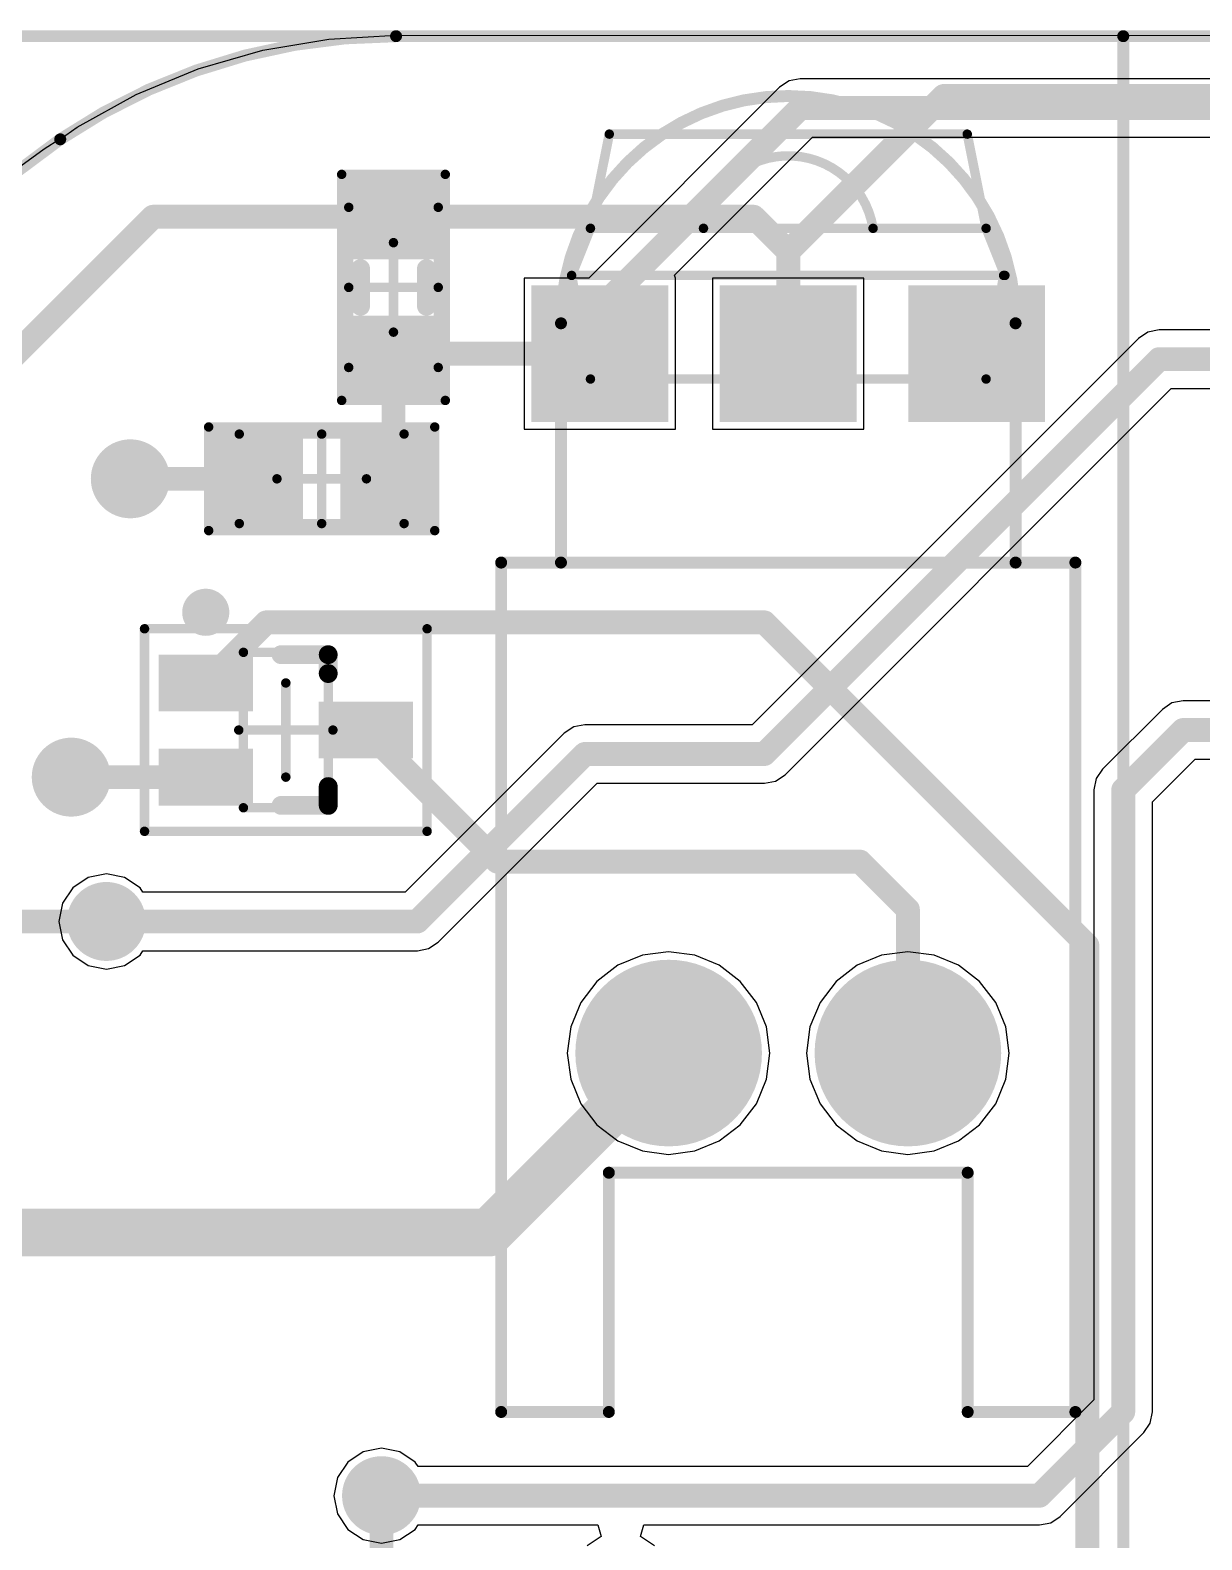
# Model space of a CAD drawing. Extents: x 6.31 to 9.67, y 3.49 to 7.65.
# Drawn here: x 7.023 to 7.513, y 7.019 to 7.65 of the extents above; entities that cross this region are included whole.
import ezdxf

# ---------------------------------------------------------------- set-up
doc = ezdxf.new("R2010")
doc.units = 0
for name, color, linetype in [('BOTTOMLAYER', 5, 'CONTINUOUS'), ('BOTTOMSOLDER', 6, 'CONTINUOUS'), ('MECHANICAL10', 56, 'CONTINUOUS'), ('MECHANICAL13', 56, 'CONTINUOUS'), ('MECHANICAL15', 56, 'CONTINUOUS'), ('MECHANICAL2', 216, 'CONTINUOUS'), ('MULTILAYER', 9, 'CONTINUOUS'), ('TOPLAYER', 1, 'CONTINUOUS'), ('TOPOVERLAY', 2, 'CONTINUOUS'), ('TOPPASTE', 8, 'CONTINUOUS'), ('TOPSOLDER', 216, 'CONTINUOUS')]:
    doc.layers.add(name, color=color, linetype=linetype)

msp = doc.modelspace()

# ---------------------------------------------------------------- linework, layer by layer
at = {"layer": 'BOTTOMLAYER'}
for p, q in [((7.14775, 7.6459), (7.17579, 7.64748)), ((7.17579, 7.64748), (8.80367, 7.64708)), ((7.09309, 7.63343), (7.12007, 7.6412)), ((7.12007, 7.6412), (7.14775, 7.6459)), ((7.06715, 7.62268), (7.09309, 7.63343)), ((7.34005, 7.62839), (7.33608, 7.62573)), ((7.34473, 7.62932), (7.34005, 7.62839)), ((8.12473, 7.62932), (7.34473, 7.62932)), ((7.04257, 7.6091), (7.06715, 7.62268)), ((7.33608, 7.62573), (7.25636, 7.54601)), ((7.03542, 7.60403), (7.04257, 7.6091)), ((7.02874, 7.59995), (7.03529, 7.60422)), ((7.03529, 7.60422), (7.03542, 7.60403)), ((7.29212, 7.54717), (7.3498, 7.60485)), ((7.3498, 7.60485), (8.11966, 7.60485)), ((6.96498, 7.55407), (7.02874, 7.59995)), ((7.25636, 7.54601), (7.22938, 7.54601)), ((7.22938, 7.54601), (7.22938, 7.4828)), ((7.2926, 7.54601), (7.29212, 7.54717)), ((7.2926, 7.4828), (7.2926, 7.54601)), ((7.2926, 7.54601), (7.2926, 7.54601)), ((7.2926, 7.54601), (7.2926, 7.54601)), ((7.37134, 7.54601), (7.30812, 7.54601)), ((7.30812, 7.54601), (7.30812, 7.4828)), ((7.37134, 7.4828), (7.37134, 7.54601)), ((7.49005, 7.52339), (7.48608, 7.52073)), ((7.49473, 7.52432), (7.49005, 7.52339)), ((7.73973, 7.52432), (7.49473, 7.52432)), ((7.48608, 7.52073), (7.32466, 7.35932)), ((7.33838, 7.33843), (7.4998, 7.49985)), ((7.4998, 7.49985), (7.56264, 7.49985)), ((7.22938, 7.4828), (7.2926, 7.4828)), ((7.30812, 7.4828), (7.37134, 7.4828)), ((7.50473, 7.36932), (7.50005, 7.36839)), ((7.85466, 7.36932), (7.50473, 7.36932)), ((7.49608, 7.36573), (7.47108, 7.34073)), ((7.50005, 7.36839), (7.49608, 7.36573)), ((7.25005, 7.35839), (7.24608, 7.35573)), ((7.25473, 7.35932), (7.25005, 7.35839)), ((7.32466, 7.35932), (7.25473, 7.35932)), ((7.24608, 7.35573), (7.17966, 7.28932)), ((7.49196, 7.32702), (7.5098, 7.34485)), ((7.5098, 7.34485), (7.85973, 7.34485)), ((7.33441, 7.33578), (7.33838, 7.33843)), ((7.33838, 7.33843), (7.33838, 7.33843)), ((7.33838, 7.33843), (7.33838, 7.33843)), ((7.47108, 7.34073), (7.46843, 7.33677)), ((7.19338, 7.26843), (7.2598, 7.33485)), ((7.2598, 7.33485), (7.32973, 7.33485)), ((7.32973, 7.33485), (7.33441, 7.33578)), ((7.46843, 7.33677), (7.46749, 7.33208)), ((7.46749, 7.33208), (7.46749, 7.07715)), ((7.49196, 7.07208), (7.49196, 7.32702)), ((7.04712, 7.29545), (7.04067, 7.29114)), ((7.05473, 7.29697), (7.04712, 7.29545)), ((7.06234, 7.29545), (7.05473, 7.29697)), ((7.06879, 7.29114), (7.06234, 7.29545)), ((7.04067, 7.29114), (7.03636, 7.28469)), ((7.07001, 7.28932), (7.06879, 7.29114)), ((7.17966, 7.28932), (7.07001, 7.28932)), ((7.03636, 7.28469), (7.03485, 7.27708)), ((7.03485, 7.27708), (7.03636, 7.26947)), ((7.03636, 7.26947), (7.04067, 7.26302)), ((7.18941, 7.26578), (7.19338, 7.26843)), ((7.19338, 7.26843), (7.19338, 7.26843)), ((7.19338, 7.26843), (7.19338, 7.26843)), ((7.04067, 7.26302), (7.04712, 7.25871)), ((7.06234, 7.25871), (7.06879, 7.26302)), ((7.06879, 7.26302), (7.07001, 7.26485)), ((7.07001, 7.26485), (7.18473, 7.26485)), ((7.18473, 7.26485), (7.18941, 7.26578)), ((7.27876, 7.263), (7.26855, 7.25877)), ((7.28973, 7.26445), (7.27876, 7.263)), ((7.30069, 7.263), (7.28973, 7.26445)), ((7.31091, 7.25877), (7.30069, 7.263)), ((7.37876, 7.263), (7.36855, 7.25877)), ((7.38973, 7.26445), (7.37876, 7.263)), ((7.40069, 7.263), (7.38973, 7.26445)), ((7.41091, 7.25877), (7.40069, 7.263)), ((7.04712, 7.25871), (7.05473, 7.2572)), ((7.05473, 7.2572), (7.06234, 7.25871)), ((7.26855, 7.25877), (7.25977, 7.25204)), ((7.31968, 7.25204), (7.31091, 7.25877)), ((7.36855, 7.25877), (7.35977, 7.25204)), ((7.41968, 7.25204), (7.41091, 7.25877)), ((7.25977, 7.25204), (7.25304, 7.24326)), ((7.32642, 7.24326), (7.31968, 7.25204)), ((7.35977, 7.25204), (7.35304, 7.24326)), ((7.42642, 7.24326), (7.41968, 7.25204)), ((7.25304, 7.24326), (7.24881, 7.23305)), ((7.33065, 7.23305), (7.32642, 7.24326)), ((7.35304, 7.24326), (7.34881, 7.23305)), ((7.43065, 7.23305), (7.42642, 7.24326)), ((7.24881, 7.23305), (7.24737, 7.22208)), ((7.33209, 7.22208), (7.33065, 7.23305)), ((7.34881, 7.23305), (7.34737, 7.22208)), ((7.43209, 7.22208), (7.43065, 7.23305)), ((7.24737, 7.22208), (7.24881, 7.21112)), ((7.33065, 7.21112), (7.33209, 7.22208)), ((7.34737, 7.22208), (7.34881, 7.21112)), ((7.43065, 7.21112), (7.43209, 7.22208)), ((7.24881, 7.21112), (7.25304, 7.2009)), ((7.32642, 7.2009), (7.33065, 7.21112)), ((7.34881, 7.21112), (7.35304, 7.2009)), ((7.42642, 7.2009), (7.43065, 7.21112)), ((7.25304, 7.2009), (7.25977, 7.19213)), ((7.31968, 7.19213), (7.32642, 7.2009)), ((7.35304, 7.2009), (7.35977, 7.19213)), ((7.41968, 7.19213), (7.42642, 7.2009)), ((7.25977, 7.19213), (7.26855, 7.1854)), ((7.31091, 7.1854), (7.31968, 7.19213)), ((7.35977, 7.19213), (7.36855, 7.1854)), ((7.41091, 7.1854), (7.41968, 7.19213)), ((7.26855, 7.1854), (7.27876, 7.18116)), ((7.27876, 7.18116), (7.28973, 7.17972)), ((7.28973, 7.17972), (7.30069, 7.18116)), ((7.30069, 7.18116), (7.31091, 7.1854)), ((7.36855, 7.1854), (7.37876, 7.18116)), ((7.37876, 7.18116), (7.38973, 7.17972)), ((7.38973, 7.17972), (7.40069, 7.18116)), ((7.40069, 7.18116), (7.41091, 7.1854)), ((7.46749, 7.07715), (7.43966, 7.04932)), ((7.48838, 7.06343), (7.49103, 7.0674)), ((7.49103, 7.0674), (7.49196, 7.07208)), ((7.49196, 7.07208), (7.49196, 7.07208)), ((7.49196, 7.07208), (7.49196, 7.07208)), ((7.49196, 7.07208), (7.49196, 7.07208)), ((7.45338, 7.02843), (7.48838, 7.06343)), ((7.16212, 7.05545), (7.15567, 7.05114)), ((7.16973, 7.05696), (7.16212, 7.05545)), ((7.17734, 7.05545), (7.16973, 7.05696)), ((7.18379, 7.05114), (7.17734, 7.05545)), ((7.15567, 7.05114), (7.15136, 7.04469)), ((7.18501, 7.04932), (7.18379, 7.05114)), ((7.43966, 7.04932), (7.18501, 7.04932)), ((7.15136, 7.04469), (7.14985, 7.03708)), ((7.14985, 7.03708), (7.15136, 7.02947)), ((7.15136, 7.02947), (7.15567, 7.02302)), ((7.15567, 7.02302), (7.16212, 7.01871)), ((7.17734, 7.01871), (7.18379, 7.02302)), ((7.18379, 7.02302), (7.18501, 7.02485)), ((7.18501, 7.02485), (7.26009, 7.02485)), ((7.26009, 7.02485), (7.26154, 7.02006)), ((7.27792, 7.02006), (7.27937, 7.02485)), ((7.27937, 7.02485), (7.44473, 7.02485)), ((7.44473, 7.02485), (7.44941, 7.02578)), ((7.44941, 7.02578), (7.45338, 7.02843)), ((7.45338, 7.02843), (7.45338, 7.02843)), ((7.45338, 7.02843), (7.45338, 7.02843)), ((7.16212, 7.01871), (7.16973, 7.0172)), ((7.16973, 7.0172), (7.17734, 7.01871)), ((7.26154, 7.02006), (7.25567, 7.01614)), ((7.28379, 7.01614), (7.27792, 7.02006))]:
    msp.add_line(p, q, dxfattribs=at)
at = {"layer": 'BOTTOMLAYER', "const_width": 0.01}
for points in [[(7.26099, 7.53334), (7.34473, 7.61708)], [(7.34473, 7.61708), (8.12473, 7.61708)], [(7.26099, 7.51441), (7.26099, 7.53334)], [(7.32973, 7.34708), (7.49473, 7.51208)], [(7.49473, 7.51208), (7.73973, 7.51208)], [(7.47973, 7.33208), (7.50473, 7.35708)], [(7.50473, 7.35708), (7.85973, 7.35708)], [(7.18473, 7.27708), (7.25473, 7.34708)], [(7.25473, 7.34708), (7.32973, 7.34708)], [(7.47973, 7.07208), (7.47973, 7.33208)], [(7.05473, 7.27708), (7.18473, 7.27708)], [(7.44473, 7.03708), (7.47973, 7.07208)], [(7.16973, 7.03708), (7.44473, 7.03708)]]:
    msp.add_lwpolyline(points, dxfattribs=at)
at = {"layer": 'BOTTOMLAYER'}
for points, const_width in [([(7.34223, 7.61708, 1), (7.34723, 7.61708, 1)], 0.005), ([(7.34223, 7.61708, 1), (7.34723, 7.61708, 1)], 0.005), ([(7.25849, 7.53334, 1), (7.26349, 7.53334, 1)], 0.005), ([(7.25849, 7.53334, 1), (7.26349, 7.53334, 1)], 0.005), ([(7.25849, 7.51441, 1), (7.26349, 7.51441, 1)], 0.005), ([(7.49223, 7.51208, 1), (7.49723, 7.51208, 1)], 0.005), ([(7.49223, 7.51208, 1), (7.49723, 7.51208, 1)], 0.005), ([(7.05848, 7.46208, 1), (7.07098, 7.46208, 1)], 0.0125), ([(7.50223, 7.35708, 1), (7.50723, 7.35708, 1)], 0.005), ([(7.50223, 7.35708, 1), (7.50723, 7.35708, 1)], 0.005), ([(7.25223, 7.34708, 1), (7.25723, 7.34708, 1)], 0.005), ([(7.25223, 7.34708, 1), (7.25723, 7.34708, 1)], 0.005), ([(7.32723, 7.34708, 1), (7.33223, 7.34708, 1)], 0.005), ([(7.32723, 7.34708, 1), (7.33223, 7.34708, 1)], 0.005), ([(7.03379, 7.3374, 1), (7.04629, 7.3374, 1)], 0.0125), ([(7.47723, 7.33208, 1), (7.48223, 7.33208, 1)], 0.005), ([(7.47723, 7.33208, 1), (7.48223, 7.33208, 1)], 0.005), ([(7.04848, 7.27708, 1), (7.06098, 7.27708, 1)], 0.0125), ([(7.05223, 7.27708, 1), (7.05723, 7.27708, 1)], 0.005), ([(7.18223, 7.27708, 1), (7.18723, 7.27708, 1)], 0.005), ([(7.18223, 7.27708, 1), (7.18723, 7.27708, 1)], 0.005), ([(7.27223, 7.22208, 1), (7.30723, 7.22208, 1)], 0.035), ([(7.37223, 7.22208, 1), (7.40723, 7.22208, 1)], 0.035), ([(7.47723, 7.07208, 1), (7.48223, 7.07208, 1)], 0.005), ([(7.47723, 7.07208, 1), (7.48223, 7.07208, 1)], 0.005), ([(7.16348, 7.03708, 1), (7.17598, 7.03708, 1)], 0.0125), ([(7.16723, 7.03708, 1), (7.17223, 7.03708, 1)], 0.005), ([(7.44223, 7.03708, 1), (7.44723, 7.03708, 1)], 0.005), ([(7.44223, 7.03708, 1), (7.44723, 7.03708, 1)], 0.005)]:
    msp.add_lwpolyline(points, format="xyb", close=True, dxfattribs=dict(at, const_width=const_width))
for points in [[(7.2856, 7.53901), (7.23638, 7.53901), (7.2856, 7.4898), (7.23638, 7.4898)], [(7.36434, 7.53901), (7.31512, 7.53901), (7.36434, 7.4898), (7.31512, 7.4898)], [(7.44308, 7.53901), (7.39386, 7.53901), (7.44308, 7.4898), (7.39386, 7.4898)]]:
    msp.add_solid(points, dxfattribs=at)
at = {"layer": 'BOTTOMSOLDER'}
for points, const_width in [([(7.05648, 7.46208, 1), (7.07298, 7.46208, 1)], 0.0165), ([(7.03179, 7.3374, 1), (7.04829, 7.3374, 1)], 0.0165), ([(7.04648, 7.27708, 1), (7.06298, 7.27708, 1)], 0.0165), ([(7.27023, 7.22208, 1), (7.30923, 7.22208, 1)], 0.039), ([(7.37023, 7.22208, 1), (7.40923, 7.22208, 1)], 0.039), ([(7.16148, 7.03708, 1), (7.17798, 7.03708, 1)], 0.0165)]:
    msp.add_lwpolyline(points, format="xyb", close=True, dxfattribs=dict(at, const_width=const_width))
for points in [[(7.2896, 7.54301), (7.23238, 7.54301), (7.2896, 7.4858), (7.23238, 7.4858)], [(7.36834, 7.54301), (7.31112, 7.54301), (7.36834, 7.4858), (7.31112, 7.4858)], [(7.44708, 7.54301), (7.38986, 7.54301), (7.44708, 7.4858), (7.38986, 7.4858)]]:
    msp.add_solid(points, dxfattribs=at)
at = {"layer": 'MECHANICAL10', "const_width": 0.005}
for points in [[(6.31144, 7.64708), (9.66801, 7.64708)], [(7.47973, 3.49708), (7.47973, 7.64708)]]:
    msp.add_lwpolyline(points, dxfattribs=at)
at = {"layer": 'MECHANICAL10', "const_width": 0.0025}
msp.add_lwpolyline([(7.47848, 7.64708, 1), (7.48098, 7.64708, 1)], format="xyb", close=True, dxfattribs=at)
at = {"layer": 'MECHANICAL13', "const_width": 0.00394}
for points in [[(7.15603, 7.57555), (7.19343, 7.57555)], [(7.15603, 7.50862), (7.15603, 7.57555)], [(7.19343, 7.50862), (7.19343, 7.57555)], [(7.15603, 7.50862), (7.19343, 7.50862)], [(7.11028, 7.44338), (7.11028, 7.48078)], [(7.11028, 7.48078), (7.17918, 7.48078)], [(7.17918, 7.44338), (7.17918, 7.48078)], [(7.11028, 7.44338), (7.17918, 7.44338)], [(7.11201, 7.3246), (7.11201, 7.38956)], [(7.11201, 7.38956), (7.14745, 7.38956)], [(7.14745, 7.3246), (7.14745, 7.38956)], [(7.11201, 7.3246), (7.14745, 7.3246)]]:
    msp.add_lwpolyline(points, dxfattribs=at)
at = {"layer": 'MECHANICAL13', "const_width": 0.00197}
for points in [[(7.15504, 7.57555, 1), (7.15701, 7.57555, 1)], [(7.15504, 7.57555, 1), (7.15701, 7.57555, 1)], [(7.19245, 7.57555, 1), (7.19441, 7.57555, 1)], [(7.19245, 7.57555, 1), (7.19441, 7.57555, 1)], [(7.15504, 7.50862, 1), (7.15701, 7.50862, 1)], [(7.15504, 7.50862, 1), (7.15701, 7.50862, 1)], [(7.19245, 7.50862, 1), (7.19441, 7.50862, 1)], [(7.19245, 7.50862, 1), (7.19441, 7.50862, 1)], [(7.1093, 7.48078, 1), (7.11126, 7.48078, 1)], [(7.1093, 7.48078, 1), (7.11126, 7.48078, 1)], [(7.17819, 7.48078, 1), (7.18016, 7.48078, 1)], [(7.17819, 7.48078, 1), (7.18016, 7.48078, 1)], [(7.1093, 7.44338, 1), (7.11126, 7.44338, 1)], [(7.1093, 7.44338, 1), (7.11126, 7.44338, 1)], [(7.17819, 7.44338, 1), (7.18016, 7.44338, 1)], [(7.17819, 7.44338, 1), (7.18016, 7.44338, 1)], [(7.11103, 7.38956, 1), (7.113, 7.38956, 1)], [(7.11103, 7.38956, 1), (7.113, 7.38956, 1)], [(7.14646, 7.38956, 1), (7.14843, 7.38956, 1)], [(7.14646, 7.38956, 1), (7.14843, 7.38956, 1)], [(7.11103, 7.3246, 1), (7.113, 7.3246, 1)], [(7.11103, 7.3246, 1), (7.113, 7.3246, 1)], [(7.14646, 7.3246, 1), (7.14843, 7.3246, 1)], [(7.14646, 7.3246, 1), (7.14843, 7.3246, 1)]]:
    msp.add_lwpolyline(points, format="xyb", close=True, dxfattribs=at)
at = {"layer": 'MECHANICAL15', "const_width": 0.00394}
for points in [[(7.15308, 7.58933), (7.19638, 7.58933)], [(7.15308, 7.49484), (7.15308, 7.58933)], [(7.19638, 7.49484), (7.19638, 7.58933)], [(7.17473, 7.52338), (7.17473, 7.56078)], [(7.15603, 7.54208), (7.19343, 7.54208)], [(7.15308, 7.49484), (7.19638, 7.49484)], [(7.09748, 7.44043), (7.09748, 7.48374)], [(7.09748, 7.48374), (7.19197, 7.48374)], [(7.19197, 7.44043), (7.19197, 7.48374)], [(7.14473, 7.44338), (7.14473, 7.48078)], [(7.12603, 7.46208), (7.16343, 7.46208)], [(7.09748, 7.44043), (7.19197, 7.44043)], [(7.07067, 7.31476), (7.07067, 7.39941)], [(7.07067, 7.39941), (7.18878, 7.39941)], [(7.18878, 7.31476), (7.18878, 7.39941)], [(7.12973, 7.3374), (7.12973, 7.37677)], [(7.11004, 7.35708), (7.14941, 7.35708)], [(7.07067, 7.31476), (7.18878, 7.31476)]]:
    msp.add_lwpolyline(points, dxfattribs=at)
at = {"layer": 'MECHANICAL15', "const_width": 0.00197}
for points in [[(7.15209, 7.58933, 1), (7.15406, 7.58933, 1)], [(7.15209, 7.58933, 1), (7.15406, 7.58933, 1)], [(7.1954, 7.58933, 1), (7.19737, 7.58933, 1)], [(7.1954, 7.58933, 1), (7.19737, 7.58933, 1)], [(7.17374, 7.56078, 1), (7.17571, 7.56078, 1)], [(7.15504, 7.54208, 1), (7.15701, 7.54208, 1)], [(7.19245, 7.54208, 1), (7.19441, 7.54208, 1)], [(7.17374, 7.52338, 1), (7.17571, 7.52338, 1)], [(7.15209, 7.49484, 1), (7.15406, 7.49484, 1)], [(7.15209, 7.49484, 1), (7.15406, 7.49484, 1)], [(7.1954, 7.49484, 1), (7.19737, 7.49484, 1)], [(7.1954, 7.49484, 1), (7.19737, 7.49484, 1)], [(7.0965, 7.48374, 1), (7.09847, 7.48374, 1)], [(7.0965, 7.48374, 1), (7.09847, 7.48374, 1)], [(7.19099, 7.48374, 1), (7.19296, 7.48374, 1)], [(7.19099, 7.48374, 1), (7.19296, 7.48374, 1)], [(7.14374, 7.48078, 1), (7.14571, 7.48078, 1)], [(7.12504, 7.46208, 1), (7.12701, 7.46208, 1)], [(7.16245, 7.46208, 1), (7.16441, 7.46208, 1)], [(7.14374, 7.44338, 1), (7.14571, 7.44338, 1)], [(7.0965, 7.44043, 1), (7.09847, 7.44043, 1)], [(7.0965, 7.44043, 1), (7.09847, 7.44043, 1)], [(7.19099, 7.44043, 1), (7.19296, 7.44043, 1)], [(7.19099, 7.44043, 1), (7.19296, 7.44043, 1)], [(7.06969, 7.39941, 1), (7.07166, 7.39941, 1)], [(7.06969, 7.39941, 1), (7.07166, 7.39941, 1)], [(7.1878, 7.39941, 1), (7.18977, 7.39941, 1)], [(7.1878, 7.39941, 1), (7.18977, 7.39941, 1)], [(7.12874, 7.37677, 1), (7.13071, 7.37677, 1)], [(7.10906, 7.35708, 1), (7.11103, 7.35708, 1)], [(7.14843, 7.35708, 1), (7.1504, 7.35708, 1)], [(7.12874, 7.3374, 1), (7.13071, 7.3374, 1)], [(7.06969, 7.31476, 1), (7.07166, 7.31476, 1)], [(7.06969, 7.31476, 1), (7.07166, 7.31476, 1)], [(7.1878, 7.31476, 1), (7.18977, 7.31476, 1)], [(7.1878, 7.31476, 1), (7.18977, 7.31476, 1)]]:
    msp.add_lwpolyline(points, format="xyb", close=True, dxfattribs=at)
at = {"layer": 'MECHANICAL2', "const_width": 0.005}
for points in [[(7.03545, 7.60398, -0.150113), (7.17579, 7.64708)], [(6.31519, 6.49019, -0.203104), (7.03545, 7.60398)]]:
    msp.add_lwpolyline(points, format="xyb", dxfattribs=at)
msp.add_lwpolyline([(7.17579, 7.64708), (8.80367, 7.64708)], dxfattribs=at)
at = {"layer": 'MECHANICAL2', "const_width": 0.0025}
for points in [[(7.17454, 7.64708, 1), (7.17704, 7.64708, 1)], [(7.17454, 7.64708, 1), (7.17704, 7.64708, 1)], [(7.0342, 7.60398, 1), (7.0367, 7.60398, 1)], [(7.0342, 7.60398, 1), (7.0367, 7.60398, 1)]]:
    msp.add_lwpolyline(points, format="xyb", close=True, dxfattribs=at)
at = {"layer": 'MULTILAYER'}
for points, const_width in [([(7.05848, 7.46208, 1), (7.07098, 7.46208, 1)], 0.0125), ([(7.03379, 7.3374, 1), (7.04629, 7.3374, 1)], 0.0125), ([(7.04848, 7.27708, 1), (7.06098, 7.27708, 1)], 0.0125), ([(7.27223, 7.22208, 1), (7.30723, 7.22208, 1)], 0.035), ([(7.37223, 7.22208, 1), (7.40723, 7.22208, 1)], 0.035), ([(7.16348, 7.03708, 1), (7.17598, 7.03708, 1)], 0.0125)]:
    msp.add_lwpolyline(points, format="xyb", close=True, dxfattribs=dict(at, const_width=const_width))
for points in [[(7.2856, 7.53901), (7.23638, 7.53901), (7.2856, 7.4898), (7.23638, 7.4898)], [(7.36434, 7.53901), (7.31512, 7.53901), (7.36434, 7.4898), (7.31512, 7.4898)], [(7.44308, 7.53901), (7.39386, 7.53901), (7.44308, 7.4898), (7.39386, 7.4898)]]:
    msp.add_solid(points, dxfattribs=at)
at = {"layer": 'TOPLAYER'}
for points, const_width in [([(7.33973, 7.55708), (7.40473, 7.62208)], 0.01), ([(7.40473, 7.62208), (8.41926, 7.62208)], 0.01), ([(6.65973, 7.15708), (7.07426, 7.57161)], 0.01), ([(7.07426, 7.57161), (7.17473, 7.57161)], 0.01), ([(7.17473, 7.57161), (7.3252, 7.57161)], 0.01), ([(7.3252, 7.57161), (7.33973, 7.55708)], 0.01), ([(7.33973, 7.51441), (7.33973, 7.55708)], 0.01), ([(7.17473, 7.46452), (7.17473, 7.51256)], 0.01), ([(7.17658, 7.51441), (7.26099, 7.51441)], 0.01), ([(7.06473, 7.46208), (7.11717, 7.46208)], 0.01), ([(7.17229, 7.46208), (7.17473, 7.46452)], 0.01), ([(7.09626, 7.37677), (7.12158, 7.40208)], 0.01), ([(7.12158, 7.40208), (7.32973, 7.40208)], 0.01), ([(7.32973, 7.40208), (7.46473, 7.26708)], 0.01), ([(7.16319, 7.35708), (7.21819, 7.30208)], 0.01), ([(7.04004, 7.3374), (7.09626, 7.3374)], 0.01), ([(7.21819, 7.30208), (7.36973, 7.30208)], 0.01), ([(7.36973, 7.30208), (7.38973, 7.28208)], 0.01), ([(6.98473, 7.27708), (7.05473, 7.27708)], 0.01), ([(7.38973, 7.22208), (7.38973, 7.28208)], 0.01), ([(7.46473, 6.91208), (7.46473, 7.26708)], 0.01), ([(7.21473, 7.14708), (7.28973, 7.22208)], 0.02), ([(6.91973, 7.14708), (7.21473, 7.14708)], 0.02), ([(7.16973, 6.90208), (7.16973, 7.03708)], 0.01)]:
    msp.add_lwpolyline(points, dxfattribs=dict(at, const_width=const_width))
for points, const_width in [([(7.40223, 7.62208, 1), (7.40723, 7.62208, 1)], 0.005), ([(7.40223, 7.62208, 1), (7.40723, 7.62208, 1)], 0.005), ([(7.07176, 7.57161, 1), (7.07676, 7.57161, 1)], 0.005), ([(7.07176, 7.57161, 1), (7.07676, 7.57161, 1)], 0.005), ([(7.17223, 7.57161, 1), (7.17723, 7.57161, 1)], 0.005), ([(7.17223, 7.57161, 1), (7.17723, 7.57161, 1)], 0.005), ([(7.3227, 7.57161, 1), (7.3277, 7.57161, 1)], 0.005), ([(7.3227, 7.57161, 1), (7.3277, 7.57161, 1)], 0.005), ([(7.33723, 7.55708, 1), (7.34223, 7.55708, 1)], 0.005), ([(7.33723, 7.55708, 1), (7.34223, 7.55708, 1)], 0.005), ([(7.33723, 7.55708, 1), (7.34223, 7.55708, 1)], 0.005), ([(7.17223, 7.51256, 1), (7.17723, 7.51256, 1)], 0.005), ([(7.17408, 7.51441, 1), (7.17908, 7.51441, 1)], 0.005), ([(7.25849, 7.51441, 1), (7.26349, 7.51441, 1)], 0.005), ([(7.33723, 7.51441, 1), (7.34223, 7.51441, 1)], 0.005), ([(7.05848, 7.46208, 1), (7.07098, 7.46208, 1)], 0.0125), ([(7.06223, 7.46208, 1), (7.06723, 7.46208, 1)], 0.005), ([(7.11467, 7.46208, 1), (7.11967, 7.46208, 1)], 0.005), ([(7.16979, 7.46208, 1), (7.17479, 7.46208, 1)], 0.005), ([(7.17223, 7.46452, 1), (7.17723, 7.46452, 1)], 0.005), ([(7.17223, 7.46452, 1), (7.17723, 7.46452, 1)], 0.005), ([(7.11908, 7.40208, 1), (7.12408, 7.40208, 1)], 0.005), ([(7.11908, 7.40208, 1), (7.12408, 7.40208, 1)], 0.005), ([(7.32723, 7.40208, 1), (7.33223, 7.40208, 1)], 0.005), ([(7.32723, 7.40208, 1), (7.33223, 7.40208, 1)], 0.005), ([(7.09376, 7.37677, 1), (7.09876, 7.37677, 1)], 0.005), ([(7.16069, 7.35708, 1), (7.16569, 7.35708, 1)], 0.005), ([(7.03379, 7.3374, 1), (7.04629, 7.3374, 1)], 0.0125), ([(7.03754, 7.3374, 1), (7.04254, 7.3374, 1)], 0.005), ([(7.09376, 7.3374, 1), (7.09876, 7.3374, 1)], 0.005), ([(7.21569, 7.30208, 1), (7.22069, 7.30208, 1)], 0.005), ([(7.21569, 7.30208, 1), (7.22069, 7.30208, 1)], 0.005), ([(7.36723, 7.30208, 1), (7.37223, 7.30208, 1)], 0.005), ([(7.36723, 7.30208, 1), (7.37223, 7.30208, 1)], 0.005), ([(7.04848, 7.27708, 1), (7.06098, 7.27708, 1)], 0.0125), ([(7.05223, 7.27708, 1), (7.05723, 7.27708, 1)], 0.005), ([(7.38723, 7.28208, 1), (7.39223, 7.28208, 1)], 0.005), ([(7.38723, 7.28208, 1), (7.39223, 7.28208, 1)], 0.005), ([(7.46223, 7.26708, 1), (7.46723, 7.26708, 1)], 0.005), ([(7.46223, 7.26708, 1), (7.46723, 7.26708, 1)], 0.005), ([(7.27223, 7.22208, 1), (7.30723, 7.22208, 1)], 0.035), ([(7.37223, 7.22208, 1), (7.40723, 7.22208, 1)], 0.035), ([(7.28473, 7.22208, 1), (7.29473, 7.22208, 1)], 0.01), ([(7.38723, 7.22208, 1), (7.39223, 7.22208, 1)], 0.005), ([(7.20973, 7.14708, 1), (7.21973, 7.14708, 1)], 0.01), ([(7.20973, 7.14708, 1), (7.21973, 7.14708, 1)], 0.01), ([(7.16348, 7.03708, 1), (7.17598, 7.03708, 1)], 0.0125), ([(7.16723, 7.03708, 1), (7.17223, 7.03708, 1)], 0.005)]:
    msp.add_lwpolyline(points, format="xyb", close=True, dxfattribs=dict(at, const_width=const_width))
for points in [[(7.15701, 7.55783), (7.19245, 7.55783), (7.15701, 7.58539), (7.19245, 7.58539)], [(7.2856, 7.53901), (7.23638, 7.53901), (7.2856, 7.4898), (7.23638, 7.4898)], [(7.36434, 7.53901), (7.31512, 7.53901), (7.36434, 7.4898), (7.31512, 7.4898)], [(7.44308, 7.53901), (7.39386, 7.53901), (7.44308, 7.4898), (7.39386, 7.4898)], [(7.15701, 7.49878), (7.19245, 7.49878), (7.15701, 7.52633), (7.19245, 7.52633)], [(7.13292, 7.44437), (7.13292, 7.4798), (7.10142, 7.44437), (7.10142, 7.4798)], [(7.18804, 7.44437), (7.18804, 7.4798), (7.15654, 7.44437), (7.15654, 7.4798)], [(7.11201, 7.36889), (7.11201, 7.38464), (7.08052, 7.36889), (7.08052, 7.38464)], [(7.17894, 7.34921), (7.17894, 7.36496), (7.14745, 7.34921), (7.14745, 7.36496)], [(7.11201, 7.32952), (7.11201, 7.34527), (7.08052, 7.32952), (7.08052, 7.34527)]]:
    msp.add_solid(points, dxfattribs=at)
at = {"layer": 'TOPOVERLAY'}
for points, const_width in [([(7.24473, 7.52708, -1), (7.43473, 7.52708)], 0.005), ([(7.3043, 7.56677, -0.855556), (7.37516, 7.56677)], 0.00394)]:
    msp.add_lwpolyline(points, format="xyb", dxfattribs=dict(at, const_width=const_width))
for points, const_width in [([(7.25705, 7.56677), (7.26493, 7.60614)], 0.00394), ([(7.26493, 7.60614), (7.41453, 7.60614)], 0.00394), ([(7.41453, 7.60614), (7.42241, 7.56677)], 0.00394), ([(7.24918, 7.54708), (7.25705, 7.56677)], 0.00394), ([(7.25705, 7.56677), (7.42241, 7.56677)], 0.00394), ([(7.42241, 7.56677), (7.43028, 7.54708)], 0.00394), ([(7.16095, 7.53421), (7.16095, 7.54996)], 0.00787), ([(7.18851, 7.53421), (7.18851, 7.54996)], 0.00787), ([(7.24918, 7.54708), (7.43028, 7.54708)], 0.00394), ([(7.24918, 7.54708), (7.25705, 7.50378)], 0.00394), ([(7.42241, 7.50378), (7.42973, 7.54708)], 0.00394), ([(7.24473, 7.42708), (7.24473, 7.52708)], 0.005), ([(7.43473, 7.42708), (7.43473, 7.52708)], 0.005), ([(7.25705, 7.50378), (7.42241, 7.50378)], 0.00394), ([(7.21973, 7.42708), (7.45973, 7.42708)], 0.005), ([(7.21973, 7.07208), (7.21973, 7.42708)], 0.005), ([(7.45973, 7.07208), (7.45973, 7.42708)], 0.005), ([(7.12776, 7.38858), (7.14745, 7.38858)], 0.00787), ([(7.14745, 7.3807), (7.14745, 7.38858)], 0.00787), ([(7.14745, 7.32559), (7.14745, 7.33346)], 0.00787), ([(7.12776, 7.32559), (7.14745, 7.32559)], 0.00787), ([(7.26473, 7.17208), (7.41473, 7.17208)], 0.005), ([(7.26473, 7.07208), (7.26473, 7.17208)], 0.005), ([(7.41473, 7.07208), (7.41473, 7.17208)], 0.005), ([(7.21973, 7.07208), (7.26473, 7.07208)], 0.005), ([(7.41473, 7.07208), (7.45973, 7.07208)], 0.005)]:
    msp.add_lwpolyline(points, dxfattribs=dict(at, const_width=const_width))
for points, const_width in [([(7.26394, 7.60614, 1), (7.26591, 7.60614, 1)], 0.00197), ([(7.26394, 7.60614, 1), (7.26591, 7.60614, 1)], 0.00197), ([(7.41355, 7.60614, 1), (7.41552, 7.60614, 1)], 0.00197), ([(7.41355, 7.60614, 1), (7.41552, 7.60614, 1)], 0.00197), ([(7.25607, 7.56677, 1), (7.25804, 7.56677, 1)], 0.00197), ([(7.25607, 7.56677, 1), (7.25804, 7.56677, 1)], 0.00197), ([(7.25607, 7.56677, 1), (7.25804, 7.56677, 1)], 0.00197), ([(7.30331, 7.56677, 1), (7.30528, 7.56677, 1)], 0.00197), ([(7.37418, 7.56677, 1), (7.37615, 7.56677, 1)], 0.00197), ([(7.42142, 7.56677, 1), (7.42339, 7.56677, 1)], 0.00197), ([(7.42142, 7.56677, 1), (7.42339, 7.56677, 1)], 0.00197), ([(7.42142, 7.56677, 1), (7.42339, 7.56677, 1)], 0.00197), ([(7.15898, 7.54996, 1), (7.16292, 7.54996, 1)], 0.00394), ([(7.18654, 7.54996, 1), (7.19048, 7.54996, 1)], 0.00394), ([(7.24819, 7.54708, 1), (7.25016, 7.54708, 1)], 0.00197), ([(7.24819, 7.54708, 1), (7.25016, 7.54708, 1)], 0.00197), ([(7.24819, 7.54708, 1), (7.25016, 7.54708, 1)], 0.00197), ([(7.42874, 7.54708, 1), (7.43071, 7.54708, 1)], 0.00197), ([(7.4293, 7.54708, 1), (7.43126, 7.54708, 1)], 0.00197), ([(7.4293, 7.54708, 1), (7.43126, 7.54708, 1)], 0.00197), ([(7.15898, 7.53421, 1), (7.16292, 7.53421, 1)], 0.00394), ([(7.18654, 7.53421, 1), (7.19048, 7.53421, 1)], 0.00394), ([(7.24348, 7.52708, 1), (7.24598, 7.52708, 1)], 0.0025), ([(7.24348, 7.52708, 1), (7.24598, 7.52708, 1)], 0.0025), ([(7.43348, 7.52708, 1), (7.43598, 7.52708, 1)], 0.0025), ([(7.43348, 7.52708, 1), (7.43598, 7.52708, 1)], 0.0025), ([(7.25607, 7.50378, 1), (7.25804, 7.50378, 1)], 0.00197), ([(7.25607, 7.50378, 1), (7.25804, 7.50378, 1)], 0.00197), ([(7.42142, 7.50378, 1), (7.42339, 7.50378, 1)], 0.00197), ([(7.42142, 7.50378, 1), (7.42339, 7.50378, 1)], 0.00197), ([(7.21848, 7.42708, 1), (7.22098, 7.42708, 1)], 0.0025), ([(7.21848, 7.42708, 1), (7.22098, 7.42708, 1)], 0.0025), ([(7.24348, 7.42708, 1), (7.24598, 7.42708, 1)], 0.0025), ([(7.43348, 7.42708, 1), (7.43598, 7.42708, 1)], 0.0025), ([(7.45848, 7.42708, 1), (7.46098, 7.42708, 1)], 0.0025), ([(7.45848, 7.42708, 1), (7.46098, 7.42708, 1)], 0.0025), ([(7.10119, 7.4063, 1), (7.09134, 7.4063, 1)], 0.00984), ([(7.08888, 7.4063, 1), (7.0938, 7.4063, 1)], 0.00492), ([(7.09873, 7.4063, 1), (7.10365, 7.4063, 1)], 0.00492), ([(7.12579, 7.38858, 1), (7.12973, 7.38858, 1)], 0.00394), ([(7.14548, 7.38858, 1), (7.14941, 7.38858, 1)], 0.00394), ([(7.14548, 7.38858, 1), (7.14941, 7.38858, 1)], 0.00394), ([(7.14548, 7.3807, 1), (7.14941, 7.3807, 1)], 0.00394), ([(7.14548, 7.33346, 1), (7.14941, 7.33346, 1)], 0.00394), ([(7.12579, 7.32559, 1), (7.12973, 7.32559, 1)], 0.00394), ([(7.14548, 7.32559, 1), (7.14941, 7.32559, 1)], 0.00394), ([(7.14548, 7.32559, 1), (7.14941, 7.32559, 1)], 0.00394), ([(7.26348, 7.17208, 1), (7.26598, 7.17208, 1)], 0.0025), ([(7.26348, 7.17208, 1), (7.26598, 7.17208, 1)], 0.0025), ([(7.41348, 7.17208, 1), (7.41598, 7.17208, 1)], 0.0025), ([(7.41348, 7.17208, 1), (7.41598, 7.17208, 1)], 0.0025), ([(7.21848, 7.07208, 1), (7.22098, 7.07208, 1)], 0.0025), ([(7.21848, 7.07208, 1), (7.22098, 7.07208, 1)], 0.0025), ([(7.26348, 7.07208, 1), (7.26598, 7.07208, 1)], 0.0025), ([(7.26348, 7.07208, 1), (7.26598, 7.07208, 1)], 0.0025), ([(7.41348, 7.07208, 1), (7.41598, 7.07208, 1)], 0.0025), ([(7.41348, 7.07208, 1), (7.41598, 7.07208, 1)], 0.0025), ([(7.45848, 7.07208, 1), (7.46098, 7.07208, 1)], 0.0025), ([(7.45848, 7.07208, 1), (7.46098, 7.07208, 1)], 0.0025)]:
    msp.add_lwpolyline(points, format="xyb", close=True, dxfattribs=dict(at, const_width=const_width))
at = {"layer": 'TOPPASTE'}
for points in [[(7.15701, 7.55783), (7.19245, 7.55783), (7.15701, 7.58539), (7.19245, 7.58539)], [(7.15701, 7.49878), (7.19245, 7.49878), (7.15701, 7.52633), (7.19245, 7.52633)], [(7.13292, 7.44437), (7.13292, 7.4798), (7.10142, 7.44437), (7.10142, 7.4798)], [(7.18804, 7.44437), (7.18804, 7.4798), (7.15654, 7.44437), (7.15654, 7.4798)], [(7.11201, 7.36889), (7.11201, 7.38464), (7.08052, 7.36889), (7.08052, 7.38464)], [(7.17894, 7.34921), (7.17894, 7.36496), (7.14745, 7.34921), (7.14745, 7.36496)], [(7.11201, 7.32952), (7.11201, 7.34527), (7.08052, 7.32952), (7.08052, 7.34527)]]:
    msp.add_solid(points, dxfattribs=at)
at = {"layer": 'TOPSOLDER'}
for points, const_width in [([(7.05648, 7.46208, 1), (7.07298, 7.46208, 1)], 0.0165), ([(7.03179, 7.3374, 1), (7.04829, 7.3374, 1)], 0.0165), ([(7.04648, 7.27708, 1), (7.06298, 7.27708, 1)], 0.0165), ([(7.27023, 7.22208, 1), (7.30923, 7.22208, 1)], 0.039), ([(7.37023, 7.22208, 1), (7.40923, 7.22208, 1)], 0.039), ([(7.16148, 7.03708, 1), (7.17798, 7.03708, 1)], 0.0165)]:
    msp.add_lwpolyline(points, format="xyb", close=True, dxfattribs=dict(at, const_width=const_width))
for points in [[(7.15301, 7.55383), (7.19645, 7.55383), (7.15301, 7.58939), (7.19645, 7.58939)], [(7.2896, 7.54301), (7.23238, 7.54301), (7.2896, 7.4858), (7.23238, 7.4858)], [(7.36834, 7.54301), (7.31112, 7.54301), (7.36834, 7.4858), (7.31112, 7.4858)], [(7.44708, 7.54301), (7.38986, 7.54301), (7.44708, 7.4858), (7.38986, 7.4858)], [(7.15301, 7.49478), (7.19645, 7.49478), (7.15301, 7.53033), (7.19645, 7.53033)], [(7.13692, 7.44037), (7.13692, 7.4838), (7.09742, 7.44037), (7.09742, 7.4838)], [(7.19204, 7.44037), (7.19204, 7.4838), (7.15254, 7.44037), (7.15254, 7.4838)], [(7.11601, 7.36489), (7.11601, 7.38864), (7.07652, 7.36489), (7.07652, 7.38864)], [(7.18294, 7.34521), (7.18294, 7.36896), (7.14345, 7.34521), (7.14345, 7.36896)], [(7.11601, 7.32552), (7.11601, 7.34927), (7.07652, 7.32552), (7.07652, 7.34927)]]:
    msp.add_solid(points, dxfattribs=at)

doc.saveas('drawing.dxf')
